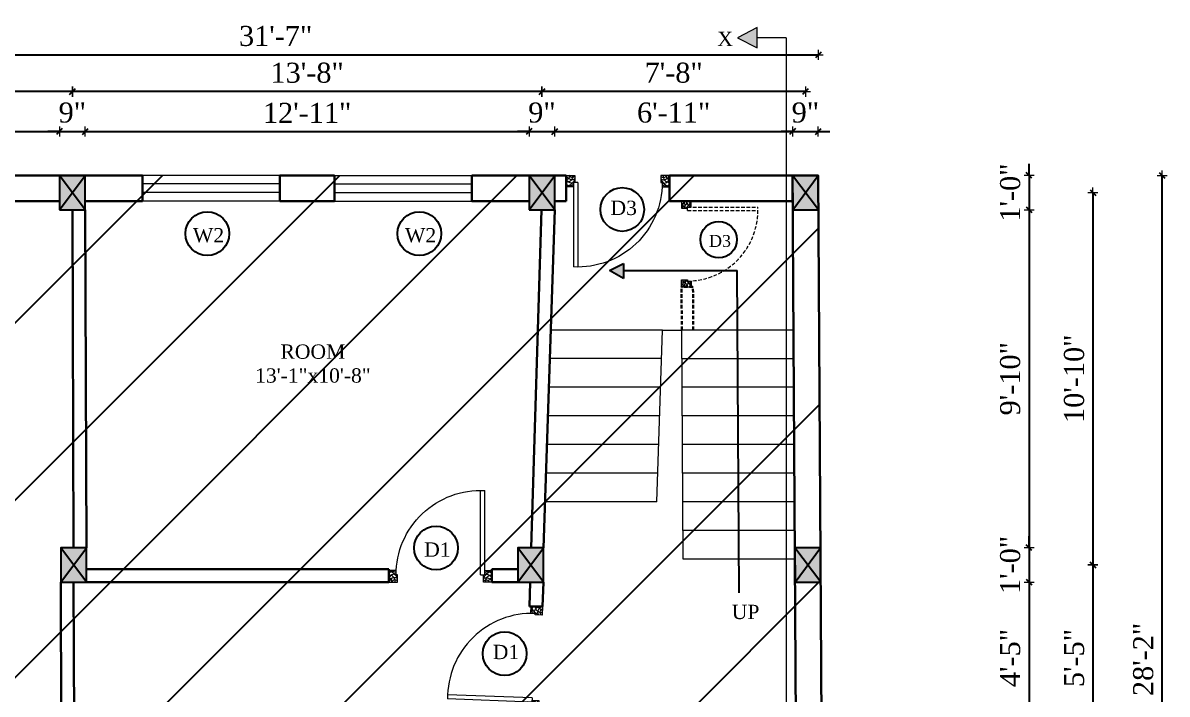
# Model space of a CAD drawing. Header units: inches. Extents: x 4069 to 291496, y -47643 to 12535.
# Drawn here: x 108158.3 to 108557.9, y -9209 to -8974.6 of the extents above; entities that cross this region are included whole.
import ezdxf

# ---------------------------------------------------------------- set-up
doc = ezdxf.new("R2010")
doc.units = ezdxf.units.IN
doc.header["$LTSCALE"] = 5
doc.header["$MEASUREMENT"] = 0
doc.linetypes.add('HIDDEN', pattern=[0.375, 0.25, -0.125])
for name, color, linetype, lineweight in [('A-WALL', 7, 'Continuous', 9), ('Dimension', 7, 'Continuous', 18), ('DOOR', 62, 'Continuous', 0), ('Dw', 2, 'Continuous', 18), ('tefriş', 30, 'Continuous', 9)]:
    doc.layers.add(name, color=color, linetype=linetype, lineweight=lineweight)
doc.layers.add('dim line', color=7, linetype='Continuous', lineweight=15, true_color=0xfab2b2)
doc.layers.add('TEXT', color=6, linetype='Continuous')
doc.layers.add('WALL', color=7, linetype='Continuous')
doc.styles.add('ordinary', font='times.ttf')
doc.dimstyles.new('Copy of 96', dxfattribs={"dimtxt": 7, "dimasz": 4, "dimexe": 0.5, "dimexo": 0.5, "dimgap": 3, "dimtad": 1, "dimdec": 1, "dimzin": 11, "dimdsep": 46, "dimlunit": 4, "dimtxsty": 'ordinary', "dimblk": 'OBLIQUE', "dimcen": 0.09, "dimse1": 1, "dimse2": 1, "dimclrt": 6, "dimazin": 0, "dimtfac": 1, "dimtdec": 1, "dimtix": 1, "dimtmove": 2, "dimatfit": 3, "dimldrblk": 'leader', "dimfxl": 0.5, "dimfxlon": 1, "dimtolj": 1, "dimtzin": 0, "dimarcsym": 0})

# ---------------------------------------------------------------- blocks, each defined once
blk = doc.blocks.new('C1a')
at = {"color": 1, "ltscale": 5}
for p, q in [((18657.75, 4625.76), (18648.75, 4625.76)), ((18648.75, 4625.76), (18648.82, 4613.76)), ((18657.82, 4613.76), (18657.75, 4625.76)), ((18648.82, 4613.76), (18657.82, 4613.76))]:
    blk.add_line(p, q, dxfattribs=at)
blk = doc.blocks.new('A$C27B36B59')
at = {"layer": 'DOOR'}
for p, q in [((0, 4), (0, 0)), ((2.5, 4), (0, 4)), ((2.5, 2.5), (2.5, 4)), ((0, 0), (3, 0)), ((3, 2.5), (2.5, 2.5)), ((3, 0), (3, 2.5))]:
    blk.add_line(p, q, dxfattribs=at)
for centre, radius, start, end in [((-1.4, -0.54), 4.75, 22.1411, 72.838), ((1.34, 2.09), 1.64, 45.138, 144.8948), ((2.21, 0.3), 2.49, 83.3149, 152.658), ((0.13, 0.37), 2.05, 349.4875, 93.6805), ((1.96, -0.47), 2.01, 58.7447, 166.495), ((-0.06, 0.32), 1.13, 343.542, 86.947), ((2.08, -0.4), 1.17, 38.2816, 160.1519)]:
    blk.add_arc(centre, radius, start, end, dxfattribs=at)
blk = doc.blocks.new('D2')
at = {"layer": 'DOOR'}
for p, q in [((74473.95, 24047.59), (74473.95, 24018.09)), ((74473.95, 24047.59), (74475.45, 24047.59)), ((74475.45, 24047.59), (74475.45, 24018.13))]:
    blk.add_line(p, q, dxfattribs=at)
blk.add_arc((74473.95, 24047.59), 29.5, 180, 272.9146, dxfattribs=at)
at = {"layer": 'DOOR', "xscale": -1, "rotation": 180}
blk.add_blockref('A$C27B36B59', (74441.95, 24050.09), dxfattribs=at)
at = {"layer": 'DOOR', "rotation": 180}
blk.add_blockref('A$C27B36B59', (74477.95, 24050.09), dxfattribs=at)
blk = doc.blocks.new('smalldoor hidden')
at = {"layer": 'DOOR', "linetype": 'HIDDEN'}
for p, q in [((9851.61, -757.15), (9876.16, -757.15)), ((9851.61, -758.4), (9851.61, -757.15)), ((9851.61, -758.4), (9876.19, -758.4))]:
    blk.add_line(p, q, dxfattribs=at)
blk.add_arc((9851.61, -758.4), 24.58, 270, 2.9146, dxfattribs=at)
at = {"layer": 'DOOR', "linetype": 'HIDDEN', "yscale": 0.8333000000020547, "zscale": 0.8333000000002357, "rotation": 270}
for p, xscale in [((9849.52, -755.07), 0.8332999999984168), ((9849.52, -785.07), -0.8332999999984168)]:
    blk.add_blockref('A$C27B36B59', p, dxfattribs=dict(at, xscale=xscale))
blk = doc.blocks.new('x-x')
at = {"ltscale": 5}
for points in [[(11364.03, -701.52), (11364.03, -694.51), (11357.15, -698.09)], [(11364.03, -1135.52), (11364.03, -1128.51), (11357.15, -1132.09)]]:
    blk.add_hatch(color=256, dxfattribs=at).paths.add_polyline_path(points)
for p, q in [((11364.03, -694.51), (11357.15, -698.09)), ((11364.03, -701.52), (11364.03, -694.51)), ((11357.15, -698.09), (11364.03, -701.52)), ((11374.13, -698.09), (11364.03, -698.09)), ((11374.13, -698.09), (11374.13, -1132.09)), ((11364.03, -1128.51), (11357.15, -1132.09)), ((11364.03, -1135.52), (11364.03, -1128.51)), ((11357.15, -1132.09), (11364.03, -1135.52)), ((11374.13, -1132.09), (11364.03, -1132.09))]:
    blk.add_line(p, q, dxfattribs=at)
at = {"layer": 'A-WALL', "color": 1, "ltscale": 5}
blk.add_line((11374.13, -1120.09), (11374.13, -1132.09), dxfattribs=at)
at = {"layer": 'TEXT', "style": 'ordinary'}
for p in [(11350.08, -700.97), (11350.08, -1134.1)]:
    blk.add_text('X', height=5, dxfattribs=at).set_placement(p)
blk = doc.blocks.new('oblique')
at = {"color": 0, "lineweight": -2}
blk.add_line((0.25, 0.25), (-0.25, -0.25), dxfattribs=at)
at = {"layer": 'dim line', "lineweight": 9}
for p, q in [((-0.4375, 0), (0.4375, 0)), ((0, 0.4375), (0, -0.4375))]:
    blk.add_line(p, q, dxfattribs=at)
blk = doc.blocks.new('*D2773')
at = {"layer": 'A-WALL', "color": 0, "lineweight": -2, "ltscale": 50, "transparency": 16777216}
blk.add_line((108067.39, -9012.54), (108171.04, -9012.54), dxfattribs=at)
at = {"layer": 'Defpoints', "color": 0, "ltscale": 50, "transparency": 16777216}
for p in [(108171.04, -9012.54), (108067.39, -9027.86), (108171.04, -9027.86)]:
    blk.add_point(p, dxfattribs=at)
at = {"layer": 'A-WALL', "color": 0, "lineweight": -2, "ltscale": 50, "transparency": 16777216, "xscale": 4, "yscale": 4, "zscale": 4, "rotation": 180}
blk.add_blockref('oblique', (108067.39, -9012.54), dxfattribs=at)
at = {"layer": 'A-WALL', "color": 0, "lineweight": -2, "ltscale": 50, "transparency": 16777216, "xscale": 4, "yscale": 4, "zscale": 4}
blk.add_blockref('oblique', (108171.04, -9012.54), dxfattribs=at)
at = {"layer": 'A-WALL', "color": 6, "ltscale": 50, "transparency": 16777216, "insert": (108119.22, -9005.98), "char_height": 7, "attachment_point": 5, "style": 'ordinary'}
blk.add_mtext('\\A1;8\'-8"', dxfattribs=at)
blk = doc.blocks.new('_OBLIQUE')
at = {"color": 0, "linetype": 'ByBlock'}
blk.add_line((-0.5, -0.5), (0.5, 0.5), dxfattribs=at)
blk = doc.blocks.new('leader')
at = {"layer": 'Dimension'}
for p, q in [((0, -4.328), (0, 4.328)), ((-4.424, 0), (4.424, 0))]:
    blk.add_line(p, q, dxfattribs=at)
blk = doc.blocks.new('*D2774')
at = {"layer": 'A-WALL', "color": 0, "lineweight": -2, "ltscale": 50, "transparency": 16777216}
for p, q in [((108171.04, -9012.54), (108167.04, -9012.54)), ((108171.04, -9012.54), (108180.04, -9012.54)), ((108180.04, -9012.54), (108184.04, -9012.54))]:
    blk.add_line(p, q, dxfattribs=at)
at = {"layer": 'Defpoints', "color": 0, "ltscale": 50, "transparency": 16777216}
for p in [(108180.04, -9012.54), (108171.04, -9027.86), (108180.04, -9027.86)]:
    blk.add_point(p, dxfattribs=at)
at = {"layer": 'A-WALL', "color": 0, "lineweight": -2, "ltscale": 50, "transparency": 16777216, "xscale": 4, "yscale": 4, "zscale": 4}
blk.add_blockref('oblique', (108171.04, -9012.54), dxfattribs=at)
at = {"layer": 'A-WALL', "color": 0, "lineweight": -2, "ltscale": 50, "transparency": 16777216, "xscale": 4, "yscale": 4, "zscale": 4, "rotation": 180}
blk.add_blockref('oblique', (108180.04, -9012.54), dxfattribs=at)
at = {"layer": 'A-WALL', "color": 6, "ltscale": 50, "transparency": 16777216, "insert": (108175.54, -9005.97), "char_height": 7, "attachment_point": 5, "style": 'ordinary'}
blk.add_mtext('\\A1;9"', dxfattribs=at)
blk = doc.blocks.new('*D2775')
at = {"layer": 'A-WALL', "color": 0, "lineweight": -2, "ltscale": 50, "transparency": 16777216}
blk.add_line((108180.04, -9012.54), (108335.04, -9012.54), dxfattribs=at)
at = {"layer": 'Defpoints', "color": 0, "ltscale": 50, "transparency": 16777216}
for p in [(108335.04, -9012.54), (108180.04, -9027.86), (108335.04, -9027.86)]:
    blk.add_point(p, dxfattribs=at)
at = {"layer": 'A-WALL', "color": 0, "lineweight": -2, "ltscale": 50, "transparency": 16777216, "xscale": 4, "yscale": 4, "zscale": 4, "rotation": 180}
blk.add_blockref('oblique', (108180.04, -9012.54), dxfattribs=at)
at = {"layer": 'A-WALL', "color": 0, "lineweight": -2, "ltscale": 50, "transparency": 16777216, "xscale": 4, "yscale": 4, "zscale": 4}
blk.add_blockref('oblique', (108335.04, -9012.54), dxfattribs=at)
at = {"layer": 'A-WALL', "color": 6, "ltscale": 50, "transparency": 16777216, "insert": (108257.54, -9006.04), "char_height": 7, "attachment_point": 5, "style": 'ordinary'}
blk.add_mtext('\\A1;12\'-11"', dxfattribs=at)
blk = doc.blocks.new('*D2776')
at = {"layer": 'A-WALL', "color": 0, "lineweight": -2, "ltscale": 50, "transparency": 16777216}
for p, q in [((108335.04, -9012.54), (108331.04, -9012.54)), ((108335.04, -9012.54), (108344.04, -9012.54)), ((108344.04, -9012.54), (108348.04, -9012.54))]:
    blk.add_line(p, q, dxfattribs=at)
at = {"layer": 'Defpoints', "color": 0, "ltscale": 50, "transparency": 16777216}
for p in [(108344.04, -9012.54), (108335.04, -9027.86), (108344.04, -9027.86)]:
    blk.add_point(p, dxfattribs=at)
at = {"layer": 'A-WALL', "color": 0, "lineweight": -2, "ltscale": 50, "transparency": 16777216, "xscale": 4, "yscale": 4, "zscale": 4}
blk.add_blockref('oblique', (108335.04, -9012.54), dxfattribs=at)
at = {"layer": 'A-WALL', "color": 0, "lineweight": -2, "ltscale": 50, "transparency": 16777216, "xscale": 4, "yscale": 4, "zscale": 4, "rotation": 180}
blk.add_blockref('oblique', (108344.04, -9012.54), dxfattribs=at)
at = {"layer": 'A-WALL', "color": 6, "ltscale": 50, "transparency": 16777216, "insert": (108339.54, -9005.97), "char_height": 7, "attachment_point": 5, "style": 'ordinary'}
blk.add_mtext('\\A1;9"', dxfattribs=at)
blk = doc.blocks.new('*D2777')
at = {"layer": 'A-WALL', "color": 0, "lineweight": -2, "ltscale": 50, "transparency": 16777216}
blk.add_line((108344.04, -9012.54), (108427.04, -9012.54), dxfattribs=at)
at = {"layer": 'Defpoints', "color": 0, "ltscale": 50, "transparency": 16777216}
for p in [(108427.04, -9012.54), (108344.04, -9027.86), (108427.04, -9027.86)]:
    blk.add_point(p, dxfattribs=at)
at = {"layer": 'A-WALL', "color": 0, "lineweight": -2, "ltscale": 50, "transparency": 16777216, "xscale": 4, "yscale": 4, "zscale": 4, "rotation": 180}
blk.add_blockref('oblique', (108344.04, -9012.54), dxfattribs=at)
at = {"layer": 'A-WALL', "color": 0, "lineweight": -2, "ltscale": 50, "transparency": 16777216, "xscale": 4, "yscale": 4, "zscale": 4}
blk.add_blockref('oblique', (108427.04, -9012.54), dxfattribs=at)
at = {"layer": 'A-WALL', "color": 6, "ltscale": 50, "transparency": 16777216, "insert": (108385.54, -9005.98), "char_height": 7, "attachment_point": 5, "style": 'ordinary'}
blk.add_mtext('\\A1;6\'-11"', dxfattribs=at)
blk = doc.blocks.new('*D2778')
at = {"layer": 'A-WALL', "color": 0, "lineweight": -2, "ltscale": 50, "transparency": 16777216}
for p, q in [((108427.04, -9012.54), (108423.04, -9012.54)), ((108427.04, -9012.54), (108436.04, -9012.54)), ((108436.04, -9012.54), (108440.04, -9012.54))]:
    blk.add_line(p, q, dxfattribs=at)
at = {"layer": 'Defpoints', "color": 0, "ltscale": 50, "transparency": 16777216}
for p in [(108436.04, -9012.54), (108427.04, -9027.86), (108436.04, -9027.86)]:
    blk.add_point(p, dxfattribs=at)
at = {"layer": 'A-WALL', "color": 0, "lineweight": -2, "ltscale": 50, "transparency": 16777216, "xscale": 4, "yscale": 4, "zscale": 4}
blk.add_blockref('oblique', (108427.04, -9012.54), dxfattribs=at)
at = {"layer": 'A-WALL', "color": 0, "lineweight": -2, "ltscale": 50, "transparency": 16777216, "xscale": 4, "yscale": 4, "zscale": 4, "rotation": 180}
blk.add_blockref('oblique', (108436.04, -9012.54), dxfattribs=at)
at = {"layer": 'A-WALL', "color": 6, "ltscale": 50, "transparency": 16777216, "insert": (108431.54, -9005.97), "char_height": 7, "attachment_point": 5, "style": 'ordinary'}
blk.add_mtext('\\A1;9"', dxfattribs=at)
blk = doc.blocks.new('*D2779')
at = {"layer": 'A-WALL', "color": 0, "lineweight": -2, "ltscale": 50, "transparency": 16777216}
blk.add_line((108431.54, -8998.64), (108339.54, -8998.64), dxfattribs=at)
at = {"layer": 'Defpoints', "color": 0, "ltscale": 50, "transparency": 16777216}
for p in [(108339.54, -8998.64), (108339.54, -9027.86), (108431.54, -9027.86)]:
    blk.add_point(p, dxfattribs=at)
at = {"layer": 'A-WALL', "color": 0, "lineweight": -2, "ltscale": 50, "transparency": 16777216, "xscale": 4, "yscale": 4, "zscale": 4, "rotation": 180}
blk.add_blockref('oblique', (108339.54, -8998.64), dxfattribs=at)
at = {"layer": 'A-WALL', "color": 0, "lineweight": -2, "ltscale": 50, "transparency": 16777216, "xscale": 4, "yscale": 4, "zscale": 4}
blk.add_blockref('oblique', (108431.54, -8998.64), dxfattribs=at)
at = {"layer": 'A-WALL', "color": 6, "ltscale": 50, "transparency": 16777216, "insert": (108385.54, -8992.07), "char_height": 7, "attachment_point": 5, "style": 'ordinary'}
blk.add_mtext('\\A1;7\'-8"', dxfattribs=at)
blk = doc.blocks.new('*D2780')
at = {"layer": 'A-WALL', "color": 0, "lineweight": -2, "ltscale": 50, "transparency": 16777216}
blk.add_line((108339.54, -8998.64), (108175.54, -8998.64), dxfattribs=at)
at = {"layer": 'Defpoints', "color": 0, "ltscale": 50, "transparency": 16777216}
for p in [(108175.54, -8998.64), (108175.54, -9027.86), (108339.54, -9027.86)]:
    blk.add_point(p, dxfattribs=at)
at = {"layer": 'A-WALL', "color": 0, "lineweight": -2, "ltscale": 50, "transparency": 16777216, "xscale": 4, "yscale": 4, "zscale": 4, "rotation": 180}
blk.add_blockref('oblique', (108175.54, -8998.64), dxfattribs=at)
at = {"layer": 'A-WALL', "color": 0, "lineweight": -2, "ltscale": 50, "transparency": 16777216, "xscale": 4, "yscale": 4, "zscale": 4}
blk.add_blockref('oblique', (108339.54, -8998.64), dxfattribs=at)
at = {"layer": 'A-WALL', "color": 6, "ltscale": 50, "transparency": 16777216, "insert": (108257.54, -8992.08), "char_height": 7, "attachment_point": 5, "style": 'ordinary'}
blk.add_mtext('\\A1;13\'-8"', dxfattribs=at)
blk = doc.blocks.new('*D2781')
at = {"layer": 'A-WALL', "color": 0, "lineweight": -2, "ltscale": 50, "transparency": 16777216}
blk.add_line((108175.54, -8998.64), (108062.22, -8998.64), dxfattribs=at)
at = {"layer": 'Defpoints', "color": 0, "ltscale": 50, "transparency": 16777216}
for p in [(108062.22, -8998.64), (108062.22, -9027.86), (108175.54, -9027.86)]:
    blk.add_point(p, dxfattribs=at)
at = {"layer": 'A-WALL', "color": 0, "lineweight": -2, "ltscale": 50, "transparency": 16777216, "xscale": 4, "yscale": 4, "zscale": 4, "rotation": 180}
blk.add_blockref('oblique', (108062.22, -8998.64), dxfattribs=at)
at = {"layer": 'A-WALL', "color": 0, "lineweight": -2, "ltscale": 50, "transparency": 16777216, "xscale": 4, "yscale": 4, "zscale": 4}
blk.add_blockref('oblique', (108175.54, -8998.64), dxfattribs=at)
at = {"layer": 'A-WALL', "color": 6, "ltscale": 50, "transparency": 16777216, "insert": (108118.88, -8992.07), "char_height": 7, "attachment_point": 5, "style": 'ordinary'}
blk.add_mtext('\\A1;9\'-5"', dxfattribs=at)
blk = doc.blocks.new('*D2754')
at = {"layer": 'A-WALL', "color": 0, "lineweight": -2, "ltscale": 50, "transparency": 16777216}
blk.add_line((108057.04, -8985.8), (108436.04, -8985.8), dxfattribs=at)
at = {"layer": 'Defpoints', "color": 0, "ltscale": 50, "transparency": 16777216}
for p in [(108436.04, -8985.8), (108057.04, -9027.86), (108436.04, -9027.86)]:
    blk.add_point(p, dxfattribs=at)
at = {"layer": 'A-WALL', "color": 0, "lineweight": -2, "ltscale": 50, "transparency": 16777216, "xscale": 4, "yscale": 4, "zscale": 4, "rotation": 180}
blk.add_blockref('oblique', (108057.04, -8985.8), dxfattribs=at)
at = {"layer": 'A-WALL', "color": 0, "lineweight": -2, "ltscale": 50, "transparency": 16777216, "xscale": 4, "yscale": 4, "zscale": 4}
blk.add_blockref('oblique', (108436.04, -8985.8), dxfattribs=at)
at = {"layer": 'A-WALL', "color": 6, "ltscale": 50, "transparency": 16777216, "insert": (108246.54, -8979.23), "char_height": 7, "attachment_point": 5, "style": 'ordinary'}
blk.add_mtext('\\A1;31\'-7"', dxfattribs=at)
blk = doc.blocks.new('*D2784')
at = {"layer": 'A-WALL', "color": 0, "lineweight": -2, "ltscale": 50, "transparency": 16777216}
for p, q in [((108509.65, -9027.86), (108509.65, -9023.86)), ((108509.65, -9027.86), (108509.65, -9039.86)), ((108509.65, -9039.86), (108509.65, -9043.86))]:
    blk.add_line(p, q, dxfattribs=at)
at = {"layer": 'Defpoints', "color": 0, "ltscale": 50, "transparency": 16777216}
for p in [(108436.04, -9027.86), (108436.12, -9039.86), (108509.65, -9039.86)]:
    blk.add_point(p, dxfattribs=at)
at = {"layer": 'A-WALL', "color": 0, "lineweight": -2, "ltscale": 50, "transparency": 16777216, "xscale": 4, "yscale": 4, "zscale": 4}
for p, rotation in [((108509.65, -9027.86), 270), ((108509.65, -9039.86), 90)]:
    blk.add_blockref('oblique', p, dxfattribs=dict(at, rotation=rotation))
at = {"layer": 'A-WALL', "color": 6, "ltscale": 50, "transparency": 16777216, "insert": (108503.08, -9033.86), "char_height": 7, "attachment_point": 5, "rotation": 90, "style": 'ordinary'}
blk.add_mtext('\\A1;1\'-0"', dxfattribs=at)
blk = doc.blocks.new('*D2785')
at = {"layer": 'A-WALL', "color": 0, "lineweight": -2, "ltscale": 50, "transparency": 16777216}
blk.add_line((108509.65, -9039.86), (108509.65, -9157.86), dxfattribs=at)
at = {"layer": 'Defpoints', "color": 0, "ltscale": 50, "transparency": 16777216}
for p in [(108436.12, -9039.86), (108436.84, -9157.86), (108509.65, -9157.86)]:
    blk.add_point(p, dxfattribs=at)
at = {"layer": 'A-WALL', "color": 0, "lineweight": -2, "ltscale": 50, "transparency": 16777216, "xscale": 4, "yscale": 4, "zscale": 4}
for p, rotation in [((108509.65, -9039.86), 90), ((108509.65, -9157.86), 270)]:
    blk.add_blockref('oblique', p, dxfattribs=dict(at, rotation=rotation))
at = {"layer": 'A-WALL', "color": 6, "ltscale": 50, "transparency": 16777216, "insert": (108503.07, -9098.86), "char_height": 7, "attachment_point": 5, "rotation": 90, "style": 'ordinary'}
blk.add_mtext('\\A1;9\'-10"', dxfattribs=at)
blk = doc.blocks.new('*D2786')
at = {"layer": 'A-WALL', "color": 0, "lineweight": -2, "ltscale": 50, "transparency": 16777216}
for p, q in [((108509.65, -9157.86), (108509.65, -9153.86)), ((108509.65, -9157.86), (108509.65, -9169.86)), ((108509.65, -9169.86), (108509.65, -9173.86))]:
    blk.add_line(p, q, dxfattribs=at)
at = {"layer": 'Defpoints', "color": 0, "ltscale": 50, "transparency": 16777216}
for p in [(108436.84, -9157.86), (108436.91, -9169.86), (108509.65, -9169.86)]:
    blk.add_point(p, dxfattribs=at)
at = {"layer": 'A-WALL', "color": 0, "lineweight": -2, "ltscale": 50, "transparency": 16777216, "xscale": 4, "yscale": 4, "zscale": 4}
for p, rotation in [((108509.65, -9157.86), 270), ((108509.65, -9169.86), 90)]:
    blk.add_blockref('oblique', p, dxfattribs=dict(at, rotation=rotation))
at = {"layer": 'A-WALL', "color": 6, "ltscale": 50, "transparency": 16777216, "insert": (108503.08, -9163.86), "char_height": 7, "attachment_point": 5, "rotation": 90, "style": 'ordinary'}
blk.add_mtext('\\A1;1\'-0"', dxfattribs=at)
blk = doc.blocks.new('*D2787')
at = {"layer": 'A-WALL', "color": 0, "lineweight": -2, "ltscale": 50, "transparency": 16777216}
blk.add_line((108509.65, -9169.86), (108509.65, -9222.86), dxfattribs=at)
at = {"layer": 'Defpoints', "color": 0, "ltscale": 50, "transparency": 16777216}
for p in [(108436.91, -9169.86), (108437.24, -9222.86), (108509.65, -9222.86)]:
    blk.add_point(p, dxfattribs=at)
at = {"layer": 'A-WALL', "color": 0, "lineweight": -2, "ltscale": 50, "transparency": 16777216, "xscale": 4, "yscale": 4, "zscale": 4}
for p, rotation in [((108509.65, -9169.86), 90), ((108509.65, -9222.86), 270)]:
    blk.add_blockref('oblique', p, dxfattribs=dict(at, rotation=rotation))
at = {"layer": 'A-WALL', "color": 6, "ltscale": 50, "transparency": 16777216, "insert": (108503.08, -9196.36), "char_height": 7, "attachment_point": 5, "rotation": 90, "style": 'ordinary'}
blk.add_mtext('\\A1;4\'-5"', dxfattribs=at)
blk = doc.blocks.new('*D2791')
at = {"layer": 'A-WALL', "color": 0, "lineweight": -2, "ltscale": 50, "transparency": 16777216}
blk.add_line((108531.95, -9033.86), (108531.95, -9163.86), dxfattribs=at)
at = {"layer": 'Defpoints', "color": 0, "ltscale": 50, "transparency": 16777216}
for p in [(108436.08, -9033.86), (108436.88, -9163.86), (108531.95, -9163.86)]:
    blk.add_point(p, dxfattribs=at)
at = {"layer": 'A-WALL', "color": 0, "lineweight": -2, "ltscale": 50, "transparency": 16777216, "xscale": 4, "yscale": 4, "zscale": 4}
for p, rotation in [((108531.95, -9033.86), 90), ((108531.95, -9163.86), 270)]:
    blk.add_blockref('oblique', p, dxfattribs=dict(at, rotation=rotation))
at = {"layer": 'A-WALL', "color": 6, "ltscale": 50, "transparency": 16777216, "insert": (108525.39, -9098.86), "char_height": 7, "attachment_point": 5, "rotation": 90, "style": 'ordinary'}
blk.add_mtext('\\A1;10\'-10"', dxfattribs=at)
blk = doc.blocks.new('*D2792')
at = {"layer": 'A-WALL', "color": 0, "lineweight": -2, "ltscale": 50, "transparency": 16777216}
blk.add_line((108531.95, -9163.86), (108531.95, -9228.86), dxfattribs=at)
at = {"layer": 'Defpoints', "color": 0, "ltscale": 50, "transparency": 16777216}
for p in [(108436.88, -9163.86), (108437.28, -9228.86), (108531.95, -9228.86)]:
    blk.add_point(p, dxfattribs=at)
at = {"layer": 'A-WALL', "color": 0, "lineweight": -2, "ltscale": 50, "transparency": 16777216, "xscale": 4, "yscale": 4, "zscale": 4}
for p, rotation in [((108531.95, -9163.86), 90), ((108531.95, -9228.86), 270)]:
    blk.add_blockref('oblique', p, dxfattribs=dict(at, rotation=rotation))
at = {"layer": 'A-WALL', "color": 6, "ltscale": 50, "transparency": 16777216, "insert": (108525.39, -9196.36), "char_height": 7, "attachment_point": 5, "rotation": 90, "style": 'ordinary'}
blk.add_mtext('\\A1;5\'-5"', dxfattribs=at)
blk = doc.blocks.new('*D2794')
at = {"layer": 'A-WALL', "color": 0, "lineweight": -2, "ltscale": 50, "transparency": 16777216}
blk.add_line((108556.11, -9365.86), (108556.11, -9027.86), dxfattribs=at)
at = {"layer": 'Defpoints', "color": 0, "ltscale": 50, "transparency": 16777216}
for p in [(108436.04, -9027.86), (108556.11, -9027.86), (108438.12, -9365.86)]:
    blk.add_point(p, dxfattribs=at)
at = {"layer": 'A-WALL', "color": 0, "lineweight": -2, "ltscale": 50, "transparency": 16777216, "xscale": 4, "yscale": 4, "zscale": 4}
for p, rotation in [((108556.11, -9027.86), 90), ((108556.11, -9365.86), 270)]:
    blk.add_blockref('oblique', p, dxfattribs=dict(at, rotation=rotation))
at = {"layer": 'A-WALL', "color": 6, "ltscale": 50, "transparency": 16777216, "insert": (108549.54, -9196.86), "char_height": 7, "attachment_point": 5, "rotation": 90, "style": 'ordinary'}
blk.add_mtext('\\A1;28\'-2"', dxfattribs=at)

msp = doc.modelspace()

# ---------------------------------------------------------------- hatches: boundary and pattern name
at = {"layer": 'WALL', "linetype": 'ByBlock', "ltscale": 5, "true_color": 0xf8991e}
h = msp.add_hatch(dxfattribs=at)
h.set_pattern_fill('ANSI31', color=30, scale=350)
h.set_pattern_definition([(45, (101420.817, -6780.805), (-30.93592, 30.93592), [])])
h.paths.add_polyline_path([(107865.12009, -9365.85755), (108057.04121, -9027.85755), (108436.04121, -9027.85755), (108437.52964, -9269.85755), (108486.12009, -9269.85755), (108486.12009, -9359.85755), (108438.12009, -9359.85755), (108438.12009, -9365.85755)])
h = msp.add_hatch(color=30, dxfattribs=at)
h.dxf.hatch_style = 1
h.paths.add_polyline_path([(108175.54112, -9033.85755), (108171.04112, -9039.85755), (108180.04112, -9039.85755)])
h.paths.add_polyline_path([(108180.04112, -9039.85755), (108180.04112, -9027.85755), (108175.54112, -9033.85755)])
h.paths.add_polyline_path([(108175.54112, -9033.85755), (108180.04112, -9027.85755), (108171.04112, -9027.85755)])
h.paths.add_polyline_path([(108171.04112, -9027.85755), (108171.04112, -9039.85755), (108175.54112, -9033.85755)])
h = msp.add_hatch(color=30, dxfattribs=at)
h.dxf.hatch_style = 1
h.paths.add_polyline_path([(108339.54112, -9033.85755), (108335.04112, -9039.85755), (108344.04112, -9039.85755)])
h.paths.add_polyline_path([(108344.04112, -9039.85755), (108344.04112, -9027.85755), (108339.54112, -9033.85755)])
h.paths.add_polyline_path([(108339.54112, -9033.85755), (108344.04112, -9027.85755), (108335.04112, -9027.85755)])
h.paths.add_polyline_path([(108335.04112, -9027.85755), (108335.04112, -9039.85755), (108339.54112, -9033.85755)])
h = msp.add_hatch(color=30, dxfattribs=at)
h.dxf.hatch_style = 1
h.paths.add_polyline_path([(108436.11501, -9039.85755), (108431.57802, -9033.85755), (108427.11484, -9039.85755)])
h.paths.add_polyline_path([(108436.11501, -9039.85755), (108436.04121, -9027.85755), (108431.57802, -9033.85755)])
h.paths.add_polyline_path([(108436.04121, -9027.85755), (108427.04104, -9027.85755), (108431.57802, -9033.85755)])
h.paths.add_polyline_path([(108431.57802, -9033.85755), (108427.04104, -9027.85755), (108427.11484, -9039.85755)])
at = {"layer": 'WALL', "linetype": 'ByBlock', "ltscale": 5}
msp.add_hatch(color=2, dxfattribs=at).paths.add_polyline_path([(108363.14546, -9061.02258), (108368.00661, -9058.61999), (108368.00661, -9063.86824)])
at = {"layer": 'WALL', "linetype": 'ByBlock', "ltscale": 5, "true_color": 0xf8991e}
h = msp.add_hatch(color=30, dxfattribs=at)
h.dxf.hatch_style = 1
h.paths.add_polyline_path([(108175.97135, -9163.85755), (108171.47135, -9169.85755), (108180.47135, -9169.85755)])
h.paths.add_polyline_path([(108180.47135, -9169.85755), (108180.47135, -9157.85755), (108175.97135, -9163.85755)])
h.paths.add_polyline_path([(108175.97135, -9163.85755), (108180.47135, -9157.85755), (108171.47135, -9157.85755)])
h.paths.add_polyline_path([(108171.47135, -9157.85755), (108171.47135, -9169.85755), (108175.97135, -9163.85755)])
h = msp.add_hatch(color=30, dxfattribs=at)
h.dxf.hatch_style = 1
h.paths.add_polyline_path([(108335.58485, -9163.85755), (108331.08485, -9169.85755), (108340.08485, -9169.85755)])
h.paths.add_polyline_path([(108340.08485, -9169.85755), (108340.08485, -9157.85755), (108335.58485, -9163.85755)])
h.paths.add_polyline_path([(108335.58485, -9163.85755), (108340.08485, -9157.85755), (108331.08485, -9157.85755)])
h.paths.add_polyline_path([(108331.08485, -9157.85755), (108331.08485, -9169.85755), (108335.58485, -9163.85755)])
h = msp.add_hatch(color=30, dxfattribs=at)
h.dxf.hatch_style = 1
h.paths.add_polyline_path([(108436.91458, -9169.85755), (108432.3776, -9163.85755), (108427.91441, -9169.85755)])
h.paths.add_polyline_path([(108436.91458, -9169.85755), (108436.84078, -9157.85755), (108432.3776, -9163.85755)])
h.paths.add_polyline_path([(108436.84078, -9157.85755), (108427.84061, -9157.85755), (108432.3776, -9163.85755)])
h.paths.add_polyline_path([(108432.3776, -9163.85755), (108427.84061, -9157.85755), (108427.91441, -9169.85755)])

# ---------------------------------------------------------------- linework, layer by layer
at = {"color": 1, "ltscale": 5}
for p, q in [((108171.04112, -9039.85755), (108180.04112, -9027.85755)), ((108180.04112, -9039.85755), (108171.04112, -9027.85755)), ((108335.04112, -9039.85755), (108344.04112, -9027.85755)), ((108344.04112, -9039.85755), (108335.04112, -9027.85755)), ((108436.11501, -9039.85755), (108427.04104, -9027.85755)), ((108427.11484, -9039.85755), (108436.04121, -9027.85755)), ((108342.63296, -9091.85747), (108342.29806, -9091.84624)), ((108171.47135, -9169.85755), (108180.47135, -9157.85755)), ((108180.47135, -9169.85755), (108171.47135, -9157.85755)), ((108331.08485, -9169.85755), (108340.08485, -9157.85755)), ((108340.08485, -9169.85755), (108331.08485, -9157.85755)), ((108436.91458, -9169.85755), (108427.84061, -9157.85755)), ((108427.91441, -9169.85755), (108436.84078, -9157.85755))]:
    msp.add_line(p, q, dxfattribs=at)
at = {"layer": 'A-WALL', "lineweight": 30}
for p, q in [((108200.04112, -9027.85755), (108152.66083, -9027.85755)), ((108200.04112, -9027.85755), (108200.04112, -9036.85755)), ((108267.04112, -9027.85755), (108248.04112, -9027.85755)), ((108248.04112, -9027.85755), (108248.04112, -9036.85755)), ((108267.04112, -9027.85755), (108267.04112, -9036.85755)), ((108344.04112, -9027.85755), (108315.04112, -9027.85755)), ((108315.04112, -9027.85755), (108315.04112, -9036.85755)), ((108348.04121, -9027.85755), (108344.04112, -9027.85755)), ((108348.04121, -9027.85755), (108348.04121, -9036.85755)), ((108436.04121, -9027.85755), (108384.04121, -9027.85755)), ((108384.04121, -9027.85755), (108384.04121, -9036.85755)), ((108429.11992, -9365.85755), (108427.04104, -9027.85755)), ((108437.52964, -9269.85755), (108436.04121, -9027.85755)), ((108171.04112, -9036.85755), (108152.66083, -9036.85755)), ((108200.04112, -9036.85755), (108180.04112, -9036.85755)), ((108267.04112, -9036.85755), (108248.04112, -9036.85755)), ((108335.04112, -9036.85755), (108315.04112, -9036.85755)), ((108348.04121, -9036.85755), (108344.04112, -9036.85755)), ((108427.09639, -9036.85755), (108384.04121, -9036.85755)), ((108175.95149, -9157.85755), (108175.56098, -9039.85755)), ((108180.47135, -9157.85755), (108180.04112, -9039.85755)), ((108339.35852, -9039.85755), (108335.76745, -9157.85755)), ((108344.04112, -9039.85755), (108340.08485, -9157.85755)), ((108180.47135, -9165.35755), (108286.08485, -9165.35755)), ((108286.08485, -9165.35755), (108286.08485, -9169.85755)), ((108322.08485, -9165.35755), (108331.08485, -9165.35755)), ((108322.08485, -9165.35755), (108322.08485, -9169.85755)), ((108171.68647, -9222.85755), (108171.47135, -9169.85755)), ((108176.18643, -9222.83928), (108175.97131, -9169.83928)), ((108180.47135, -9169.85755), (108286.08485, -9169.85755)), ((108322.08485, -9169.85755), (108331.08485, -9169.85755)), ((108335.40225, -9169.85755), (108335.14357, -9178.35755)), ((108340.08485, -9169.85755), (108339.7676, -9178.35755)), ((108335.14357, -9178.35755), (108339.7676, -9178.35755))]:
    msp.add_line(p, q, dxfattribs=at)
at = {"layer": 'A-WALL', "linetype": 'HIDDEN', "lineweight": 30}
for p, q in [((108388.37316, -9081.85747), (108388.28075, -9066.83238)), ((108392.28083, -9066.83238), (108388.28075, -9066.83238)), ((108392.37324, -9081.85747), (108392.28083, -9066.83238))]:
    msp.add_line(p, q, dxfattribs=at)
at = {"layer": 'Dw', "color": 3}
for p, q in [((108248.04112, -9027.85755), (108200.04112, -9027.85755)), ((108267.04112, -9027.85755), (108315.04112, -9027.85755)), ((108248.04112, -9030.85755), (108200.04112, -9030.85755)), ((108248.04112, -9033.85755), (108200.04112, -9033.85755)), ((108267.04112, -9030.85755), (108315.04112, -9030.85755)), ((108267.04112, -9033.85755), (108315.04112, -9033.85755)), ((108248.04112, -9036.85755), (108200.04112, -9036.85755)), ((108267.04112, -9036.85755), (108315.04112, -9036.85755))]:
    msp.add_line(p, q, dxfattribs=at)
at = {"layer": 'tefriş', "ltscale": 5}
for p, q in [((108381.63296, -9081.85747), (108342.63296, -9081.85747)), ((108379.62129, -9141.85747), (108381.63296, -9081.85747)), ((108381.63296, -9081.85747), (108388.37316, -9081.85747)), ((108427.37316, -9081.85747), (108388.37316, -9081.85747)), ((108388.86521, -9161.85747), (108388.37316, -9081.85747)), ((108381.29806, -9091.84624), (108342.29806, -9091.84624)), ((108427.43469, -9091.86012), (108388.43469, -9091.86012)), ((108380.96316, -9101.83501), (108341.96316, -9101.83501)), ((108427.49619, -9101.85974), (108388.49619, -9101.85974)), ((108380.62826, -9111.82379), (108341.62826, -9111.82379)), ((108427.55768, -9111.85747), (108388.55768, -9111.85747)), ((108380.29185, -9121.85747), (108341.29185, -9121.85747)), ((108427.6192, -9121.85898), (108388.6192, -9121.85898)), ((108379.95845, -9131.80133), (108340.95845, -9131.80133)), ((108427.6807, -9131.85861), (108388.6807, -9131.85861)), ((108379.62129, -9141.85747), (108340.62129, -9141.85747)), ((108427.7422, -9141.85823), (108388.7422, -9141.85823)), ((108427.80371, -9151.85785), (108388.80371, -9151.85785)), ((108427.86521, -9161.85747), (108388.86521, -9161.85747))]:
    msp.add_line(p, q, dxfattribs=at)
at = {"layer": 'TEXT'}
for centre, radius in [((108367.56759, -9039.77716), 7.64038), ((108222.67285, -9048.20632), 7.64038), ((108296.7406, -9048.20632), 7.64038), ((108401.27596, -9050.28486), 6.36673), ((108302.55846, -9157.93793), 7.64038), ((108326.50435, -9194.83116), 7.64038)]:
    msp.add_circle(centre, radius, dxfattribs=at)
at = {"layer": 'WALL', "color": 2, "linetype": 'ByBlock', "ltscale": 5}
for p, q in [((108363.14546, -9061.02258), (108368.00661, -9058.61999)), ((108368.00661, -9063.86824), (108363.14546, -9061.02258)), ((108368.00661, -9058.61999), (108368.00661, -9063.86824)), ((108368.00661, -9061.02258), (108407.74502, -9061.02258)), ((108408.43749, -9173.60881), (108407.74502, -9061.02258))]:
    msp.add_line(p, q, dxfattribs=at)
for points in [[(108171.04112, -9039.85755), (108180.04112, -9039.85755), (108180.04112, -9027.85755), (108171.04112, -9027.85755)], [(108335.04112, -9039.85755), (108344.04112, -9039.85755), (108344.04112, -9027.85755), (108335.04112, -9027.85755)], [(108427.04104, -9027.85755), (108427.11484, -9039.85755), (108436.11501, -9039.85755), (108436.04121, -9027.85755)], [(108171.47135, -9169.85755), (108180.47135, -9169.85755), (108180.47135, -9157.85755), (108171.47135, -9157.85755)], [(108331.08485, -9169.85755), (108340.08485, -9169.85755), (108340.08485, -9157.85755), (108331.08485, -9157.85755)], [(108427.84061, -9157.85755), (108427.91441, -9169.85755), (108436.91458, -9169.85755), (108436.84078, -9157.85755)]]:
    msp.add_lwpolyline(points, close=True, dxfattribs=at)

# ---------------------------------------------------------------- block references
at = {"layer": 'A-WALL', "color": 1}
for name, p in [('x-x', (97050.70347, -8281.76659)), ('smalldoor hidden', (98538.7577, -8281.76659))]:
    msp.add_blockref(name, p, dxfattribs=at)
at = {"layer": 'WALL', "color": 2, "linetype": 'ByBlock', "xscale": -1}
msp.add_blockref('D2', (182825.99243, -33077.94546), dxfattribs=at)
at = {"layer": 'WALL', "color": 2, "linetype": 'ByBlock', "ltscale": 5}
for p in [(89778.2958, -13653.61672), (89779.09537, -13783.61672)]:
    msp.add_blockref('C1a', p, dxfattribs=at)
at = {"layer": 'WALL', "color": 2, "linetype": 'ByBlock', "xscale": -1, "rotation": 180}
msp.add_blockref('D2', (33844.13362, 14880.23037), dxfattribs=at)
at = {"layer": 'WALL', "color": 2, "linetype": 'ByBlock', "rotation": 267.8625062016944}
msp.add_blockref('D2', (87082.92276, 66108.78373), dxfattribs=at)

# ---------------------------------------------------------------- texts
at = {"layer": 'TEXT', "style": 'ordinary'}
for s, height, rotation, p in [('D3', 5, 0.0003881, (108363.46962, -9041.70228)), ('W2', 5, 0.0003881, (108217.63986, -9051.27044)), ('W2', 5, 0.0003881, (108291.7076, -9051.27044)), ('D3', 4.1665, 359.9996119, (108397.8611, -9052.83814)), ('D1', 5, 0.0003881, (108298.40845, -9161.00205)), ('UP', 5, 359.9996119, (108405.82929, -9182.7637)), ('D1', 5, 359.9996119, (108322.3543, -9196.75623))]:
    msp.add_text(s, height=height, rotation=rotation, dxfattribs=at).set_placement(p)
at = {"layer": 'TEXT', "insert": (108259.5355, -9100.30055), "char_height": 5, "attachment_point": 8, "rotation": 359.9996119, "style": 'ordinary'}
msp.add_mtext_dynamic_manual_height_columns('ROOM\\P13\'-1"x10\'-8"', width=101.5687276, gutter_width=1720.71691, heights=[0], dxfattribs=at)

# ---------------------------------------------------------------- dimensions: what is measured, and where the dimension line sits
at = {"layer": 'A-WALL', "ltscale": 50}
for base, p1, p2, picture, middle in [((108436.04121, -8985.79875), (108057.04121, -9027.85755), (108436.04121, -9027.85755), '*D2754', (108246.54121, -8979.22809)), ((108062.21603, -8998.64255), (108175.54112, -9027.85755), (108062.21603, -9027.85755), '*D2781', (108118.87858, -8992.0719)), ((108175.54112, -8998.64255), (108339.54112, -9027.85755), (108175.54112, -9027.85755), '*D2780', (108257.54112, -8992.08199))]:
    dim = msp.add_linear_dim(base=base, p1=p1, p2=p2, dimstyle='Copy of 96', override={"dimdec": 0, "dimblk": 'oblique', "dimtdec": 0, "dimarcsym": 1}, dxfattribs=at)
    dim.commit()
    dim.dimension.update_dxf_attribs({"geometry": picture, "text_midpoint": middle})
dim = msp.add_aligned_dim(p1=(108431.54112, -9027.85755), p2=(108339.54112, -9027.85755), distance=-29.21499, dimstyle='Copy of 96', override={"dimdec": 0, "dimblk": 'oblique', "dimtdec": 0, "dimarcsym": 1}, dxfattribs=at)
dim.commit()
dim.dimension.update_dxf_attribs({"geometry": '*D2779', "text_midpoint": (108385.54112, -8992.0719)})
for base, p1, p2, angle, picture, middle in [((108171.04112, -9012.5445), (108067.39086, -9027.85755), (108171.04112, -9027.85755), 180, '*D2773', (108119.21599, -9005.98394)), ((108180.04112, -9012.5445), (108171.04112, -9027.85755), (108180.04112, -9027.85755), 180, '*D2774', (108175.54112, -9005.97384)), ((108335.04112, -9012.5445), (108180.04112, -9027.85755), (108335.04112, -9027.85755), 180, '*D2775', (108257.54112, -9006.0445)), ((108344.04112, -9012.5445), (108335.04112, -9027.85755), (108344.04112, -9027.85755), 180, '*D2776', (108339.54112, -9005.97384)), ((108427.04104, -9012.5445), (108344.04112, -9027.85755), (108427.04104, -9027.85755), 180, '*D2777', (108385.54108, -9005.98394)), ((108436.04121, -9012.5445), (108427.04104, -9027.85755), (108436.04121, -9027.85755), 180, '*D2778', (108431.54112, -9005.97384)), ((108509.64505, -9039.85755), (108436.04121, -9027.85755), (108436.11501, -9039.85755), 90, '*D2784', (108503.08449, -9033.85755)), ((108556.1052, -9027.85755), (108438.12009, -9365.85755), (108436.04121, -9027.85755), 90, '*D2794', (108549.54464, -9196.85755)), ((108531.94985, -9163.85755), (108436.07811, -9033.85755), (108436.87768, -9163.85755), 90, '*D2791', (108525.38929, -9098.85755)), ((108509.64505, -9157.85755), (108436.11501, -9039.85755), (108436.84078, -9157.85755), 90, '*D2785', (108503.07439, -9098.85755)), ((108509.64505, -9169.85755), (108436.84078, -9157.85755), (108436.91458, -9169.85755), 90, '*D2786', (108503.08449, -9163.85755)), ((108531.94985, -9228.85755), (108436.87768, -9163.85755), (108437.27747, -9228.85755), 90, '*D2792', (108525.38929, -9196.35755)), ((108509.64505, -9222.85755), (108436.91458, -9169.85755), (108437.24056, -9222.85755), 90, '*D2787', (108503.08449, -9196.35755))]:
    dim = msp.add_linear_dim(base=base, p1=p1, p2=p2, angle=angle, dimstyle='Copy of 96', override={"dimdec": 0, "dimblk": 'oblique', "dimtdec": 0, "dimarcsym": 1}, dxfattribs=at)
    dim.commit()
    dim.dimension.update_dxf_attribs({"geometry": picture, "text_midpoint": middle})

doc.saveas('drawing.dxf')
